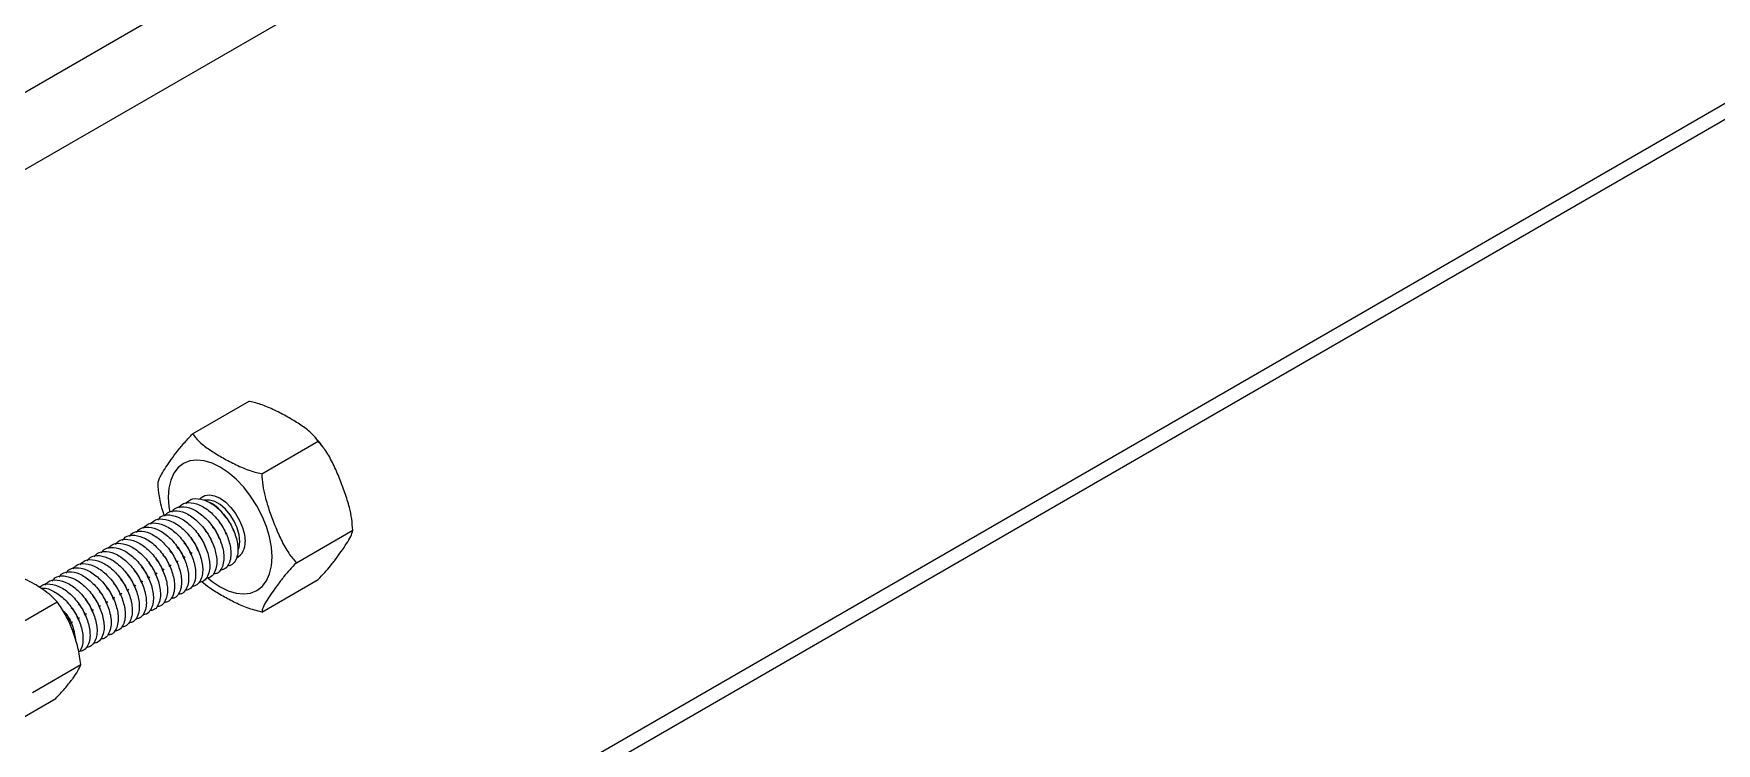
# Model space of a CAD drawing. Header units: metres. Extents: x 0 to 21025, y 0 to 14850.
# Drawn here: x 11807.7 to 12145.5, y 4358 to 4500.5 of the extents above; entities that cross this region are included whole.
import ezdxf

# ---------------------------------------------------------------- set-up
doc = ezdxf.new("R2010")
doc.units = ezdxf.units.M
doc.header["$LTSCALE"] = 25
doc.layers.add('SL4', color=4, linetype='Continuous')

msp = doc.modelspace()

# ---------------------------------------------------------------- linework, layer by layer
at = {"layer": 'SL4'}
for p, q in [((11524.399, 4326.226), (12192.616, 4711.98)), ((12199.352, 4700.314), (11532.548, 4315.377)), ((11806.198, 4289.671), (12167.344, 4498.156)), ((11805.775, 4286.204), (12167.344, 4494.934)), ((11839.636, 4420.18), (11850.95, 4426.711)), ((11853.516, 4412.167), (11864.83, 4418.698)), ((11860.457, 4394.279), (11871.77, 4400.811)), ((11838.137, 4395.313), (11837.991, 4395.526)), ((11839.551, 4396.13), (11839.405, 4396.342)), ((11832.48, 4392.047), (11832.334, 4392.26)), ((11833.895, 4392.864), (11833.748, 4393.077)), ((11835.309, 4393.68), (11835.163, 4393.893)), ((11836.723, 4394.497), (11836.577, 4394.709)), ((11826.824, 4388.782), (11826.677, 4388.995)), ((11828.238, 4389.598), (11828.092, 4389.811)), ((11829.652, 4390.415), (11829.506, 4390.627)), ((11831.066, 4391.231), (11830.92, 4391.444)), ((11853.516, 4384.405), (11864.83, 4390.936)), ((11802.722, 4380.86), (11812.449, 4386.475)), ((11821.167, 4385.516), (11821.021, 4385.729)), ((11822.581, 4386.333), (11822.435, 4386.545)), ((11823.995, 4387.149), (11823.849, 4387.362)), ((11825.409, 4387.965), (11825.263, 4388.178)), ((11815.51, 4382.251), (11815.364, 4382.463)), ((11816.924, 4383.067), (11816.778, 4383.28)), ((11818.338, 4383.883), (11818.192, 4384.096)), ((11819.752, 4384.7), (11819.606, 4384.913)), ((11807.479, 4368.223), (11817.206, 4373.838)), ((11802.439, 4361.429), (11812.166, 4367.044))]:
    msp.add_line(p, q, dxfattribs=at)
at = {"layer": 'SL4', "flags": 128}
for points in [[(11842.742, 4391.181), (11843.533, 4390.543), (11845.162, 4389.455), (11846.79, 4388.662), (11848.379, 4388.186), (11849.888, 4388.037), (11851.281, 4388.218), (11852.523, 4388.726), (11853.584, 4389.548), (11854.438, 4390.664), (11855.063, 4392.046), (11855.444, 4393.66), (11855.572, 4395.466), (11855.444, 4397.421), (11855.063, 4399.475), (11854.438, 4401.579), (11853.584, 4403.68), (11852.523, 4405.727), (11851.281, 4407.669), (11849.888, 4409.459), (11848.379, 4411.052), (11846.79, 4412.409), (11845.162, 4413.498), (11843.533, 4414.29), (11841.945, 4414.766), (11840.436, 4414.916), (11839.043, 4414.734), (11837.801, 4414.226), (11836.74, 4413.404), (11835.886, 4412.288), (11835.261, 4410.907), (11834.88, 4409.292), (11834.752, 4407.486), (11834.752, 4407.486)], [(11834.752, 4407.486), (11834.88, 4405.531), (11835.052, 4404.446)], [(11841.079, 4407.136), (11841.264, 4407.315), (11842.054, 4407.771), (11842.999, 4407.911), (11844.053, 4407.729), (11845.162, 4407.233), (11846.271, 4406.448), (11847.325, 4405.414), (11848.27, 4404.182), (11849.059, 4402.815), (11849.653, 4401.381), (11850.022, 4399.951), (11850.147, 4398.598)], [(11849.086, 4398.598), (11848.957, 4399.904), (11848.576, 4401.283), (11847.966, 4402.656), (11847.162, 4403.943), (11846.211, 4405.068), (11845.169, 4405.967), (11844.095, 4406.587), (11843.052, 4406.892), (11842.101, 4406.864), (11842.038, 4406.85)], [(11848.764, 4396.864), (11848.957, 4397.442), (11849.086, 4398.598)]]:
    msp.add_lwpolyline(points, dxfattribs=at)
at = {"layer": 'SL4'}
msp.add_arc((11846.803, 4398.192), 3.369, 298.98824, 6.93342, dxfattribs=at)
for points, knots in [([(11864.83, 4418.698), (11864.386, 4419.271), (11863.482, 4420.436), (11861.372, 4421.949), (11859.035, 4423.4), (11856.47, 4424.783), (11853.837, 4425.947), (11851.896, 4426.522), (11850.979, 4426.706), (11850.95, 4426.711)], [0, 0, 0, 0, 0.1619935, 0.329884, 0.4999601, 0.6763834, 0.8546536, 0.9953141, 1, 1, 1, 1]), ([(11832.696, 4410.305), (11832.74, 4410.544), (11832.83, 4411.026), (11833.404, 4412.124), (11834.23, 4413.456), (11835.332, 4415.038), (11836.567, 4416.703), (11837.943, 4418.405), (11839.107, 4419.625), (11839.636, 4420.18)], [0, 0, 0, 0, 0.1146782, 0.2324846, 0.3884229, 0.5445002, 0.7054405, 0.8659966, 1, 1, 1, 1]), ([(11839.636, 4420.18), (11840.08, 4419.608), (11840.984, 4418.443), (11843.093, 4416.93), (11845.43, 4415.479), (11847.995, 4414.096), (11850.629, 4412.932), (11852.57, 4412.357), (11853.487, 4412.173), (11853.516, 4412.167)], [0, 0, 0, 0, 0.1619935, 0.329884, 0.4999601, 0.6763834, 0.8546536, 0.9953141, 1, 1, 1, 1]), ([(11865.972, 4417.283), (11865.68, 4417.699), (11865.098, 4418.528), (11864.43, 4419.262), (11864.097, 4419.628)], [0, 0, 0, 0, 0.5009072, 1, 1, 1, 1]), ([(11871.77, 4400.811), (11871.726, 4401.577), (11871.635, 4403.131), (11871.062, 4405.662), (11870.235, 4408.375), (11869.133, 4411.268), (11867.899, 4414.106), (11866.523, 4416.699), (11865.359, 4418.073), (11864.83, 4418.698)], [0, 0, 0, 0, 0.1146782, 0.2324846, 0.3884229, 0.5445002, 0.7054405, 0.8659966, 1, 1, 1, 1]), ([(11853.516, 4412.167), (11853.561, 4411.401), (11853.651, 4409.846), (11854.225, 4407.316), (11855.051, 4404.603), (11856.153, 4401.71), (11857.388, 4398.872), (11858.764, 4396.279), (11859.927, 4394.905), (11860.457, 4394.279)], [0, 0, 0, 0, 0.1146782, 0.2324846, 0.3884229, 0.5445002, 0.7054405, 0.8659966, 1, 1, 1, 1]), ([(11833.997, 4403.63), (11833.894, 4403.926), (11833.448, 4405.218), (11832.896, 4407.444), (11832.758, 4409.411), (11832.696, 4410.305)], [0, 0, 0, 0, 0.1395152, 0.6085411, 1, 1, 1, 1]), ([(11835.443, 4404.482), (11835.621, 4404.714), (11836.199, 4405.469), (11837.865, 4405.68), (11840.069, 4405.019), (11842.31, 4403.328), (11844.218, 4400.938), (11845.515, 4398.178), (11845.966, 4395.863), (11845.843, 4394.11), (11845.361, 4392.931), (11844.674, 4392.109), (11844.021, 4392.057), (11843.773, 4392.038)], [0, 0, 0, 0, 0.050652, 0.1653855, 0.2771892, 0.388993, 0.5037264, 0.61393, 0.7276703, 0.7961531, 0.8744825, 0.9523999, 1, 1, 1, 1]), ([(11836.858, 4405.298), (11837.035, 4405.53), (11837.613, 4406.286), (11839.28, 4406.496), (11841.483, 4405.836), (11843.725, 4404.145), (11845.632, 4401.754), (11846.929, 4398.994), (11847.38, 4396.68), (11847.257, 4394.926), (11846.775, 4393.748), (11846.089, 4392.926), (11845.435, 4392.874), (11845.188, 4392.854)], [0, 0, 0, 0, 0.050652, 0.1653855, 0.2771892, 0.388993, 0.5037264, 0.61393, 0.7276703, 0.7961531, 0.8744825, 0.9523999, 1, 1, 1, 1]), ([(11838.272, 4406.115), (11838.449, 4406.346), (11839.027, 4407.102), (11840.694, 4407.313), (11842.897, 4406.652), (11845.139, 4404.961), (11847.046, 4402.57), (11848.343, 4399.81), (11848.794, 4397.496), (11848.672, 4395.743), (11848.19, 4394.564), (11847.503, 4393.742), (11846.85, 4393.69), (11846.602, 4393.671)], [0, 0, 0, 0, 0.050652, 0.1653855, 0.2771892, 0.388993, 0.5037264, 0.61393, 0.7276703, 0.7961531, 0.8744825, 0.9523999, 1, 1, 1, 1]), ([(11846.292, 4403.435), (11845.912, 4403.944), (11845.112, 4405.013), (11843.938, 4406.021), (11843.246, 4406.295), (11843.05, 4406.372)], [0, 0, 0, 0, 0.39400578, 0.82902176, 1, 1, 1, 1]), ([(11829.787, 4401.216), (11829.964, 4401.448), (11830.542, 4402.204), (11832.209, 4402.414), (11834.412, 4401.754), (11836.653, 4400.063), (11838.561, 4397.672), (11839.858, 4394.912), (11840.309, 4392.598), (11840.186, 4390.844), (11839.704, 4389.666), (11839.017, 4388.843), (11838.364, 4388.792), (11838.117, 4388.772)], [0, 0, 0, 0, 0.05065204, 0.16538546, 0.27718923, 0.38899301, 0.50372642, 0.61393003, 0.72767026, 0.7961531, 0.87448247, 0.95239989, 1, 1, 1, 1]), ([(11831.201, 4402.033), (11831.378, 4402.264), (11831.956, 4403.02), (11833.623, 4403.231), (11835.826, 4402.57), (11838.068, 4400.879), (11839.975, 4398.488), (11841.272, 4395.728), (11841.723, 4393.414), (11841.601, 4391.661), (11841.119, 4390.482), (11840.432, 4389.66), (11839.779, 4389.608), (11839.531, 4389.589)], [0, 0, 0, 0, 0.050652, 0.1653855, 0.2771892, 0.388993, 0.5037264, 0.61393, 0.7276703, 0.7961531, 0.8744825, 0.9523999, 1, 1, 1, 1]), ([(11832.615, 4402.849), (11832.792, 4403.081), (11833.371, 4403.837), (11835.037, 4404.047), (11837.24, 4403.387), (11839.482, 4401.695), (11841.389, 4399.305), (11842.687, 4396.545), (11843.137, 4394.23), (11843.015, 4392.477), (11842.533, 4391.298), (11841.846, 4390.476), (11841.193, 4390.425), (11840.945, 4390.405)], [0, 0, 0, 0, 0.050652, 0.1653855, 0.2771892, 0.388993, 0.5037264, 0.61393, 0.7276703, 0.7961531, 0.8744825, 0.9523999, 1, 1, 1, 1]), ([(11833.997, 4403.63), (11834.184, 4403.875), (11834.77, 4404.646), (11836.45, 4404.865), (11838.655, 4404.203), (11840.896, 4402.512), (11842.804, 4400.121), (11844.101, 4397.361), (11844.551, 4395.047), (11844.429, 4393.294), (11843.947, 4392.115), (11843.26, 4391.293), (11842.607, 4391.241), (11842.359, 4391.221)], [0, 0, 0, 0, 0.053368, 0.1677732, 0.2792571, 0.390741, 0.5051462, 0.6150345, 0.7284494, 0.7967363, 0.8748416, 0.9525361, 1, 1, 1, 1]), ([(11844.956, 4402.403), (11845.165, 4402.164), (11845.774, 4401.47), (11846.108, 4400.617), (11846.328, 4400.057)], [0, 0, 0, 0, 0.3437455, 1, 1, 1, 1]), ([(11846.417, 4403.274), (11846.398, 4403.302), (11846.361, 4403.359), (11846.323, 4403.415), (11846.304, 4403.444)], [0, 0, 0, 0, 0.4999999, 1, 1, 1, 1]), ([(11824.13, 4397.951), (11824.307, 4398.182), (11824.885, 4398.938), (11826.552, 4399.149), (11828.755, 4398.488), (11830.997, 4396.797), (11832.904, 4394.406), (11834.201, 4391.646), (11834.652, 4389.332), (11834.53, 4387.579), (11834.047, 4386.4), (11833.361, 4385.578), (11832.707, 4385.526), (11832.46, 4385.507)], [0, 0, 0, 0, 0.050652, 0.1653855, 0.2771892, 0.388993, 0.5037264, 0.61393, 0.7276703, 0.7961531, 0.8744825, 0.9523999, 1, 1, 1, 1]), ([(11825.544, 4398.767), (11825.721, 4398.999), (11826.299, 4399.755), (11827.966, 4399.965), (11830.169, 4399.305), (11832.411, 4397.613), (11834.318, 4395.223), (11835.616, 4392.463), (11836.066, 4390.148), (11835.944, 4388.395), (11835.462, 4387.216), (11834.775, 4386.394), (11834.122, 4386.343), (11833.874, 4386.323)], [0, 0, 0, 0, 0.05065204, 0.16538546, 0.27718923, 0.38899301, 0.50372642, 0.61393003, 0.72767026, 0.7961531, 0.87448247, 0.95239989, 1, 1, 1, 1]), ([(11826.958, 4399.584), (11827.135, 4399.815), (11827.714, 4400.571), (11829.38, 4400.782), (11831.583, 4400.121), (11833.825, 4398.43), (11835.733, 4396.039), (11837.03, 4393.279), (11837.48, 4390.965), (11837.358, 4389.212), (11836.876, 4388.033), (11836.189, 4387.211), (11835.536, 4387.159), (11835.288, 4387.139)], [0, 0, 0, 0, 0.050652, 0.1653855, 0.2771892, 0.388993, 0.5037264, 0.61393, 0.7276703, 0.7961531, 0.8744825, 0.9523999, 1, 1, 1, 1]), ([(11828.372, 4400.4), (11828.549, 4400.632), (11829.128, 4401.387), (11830.794, 4401.598), (11832.998, 4400.937), (11835.239, 4399.246), (11837.147, 4396.856), (11838.444, 4394.096), (11838.895, 4391.781), (11838.772, 4390.028), (11838.29, 4388.849), (11837.603, 4388.027), (11836.95, 4387.975), (11836.702, 4387.956)], [0, 0, 0, 0, 0.05065204, 0.16538546, 0.27718923, 0.38899301, 0.50372642, 0.61393003, 0.72767026, 0.7961531, 0.87448247, 0.95239989, 1, 1, 1, 1]), ([(11839.299, 4399.138), (11839.509, 4398.899), (11840.117, 4398.204), (11840.451, 4397.351), (11840.671, 4396.791)], [0, 0, 0, 0, 0.3437455, 1, 1, 1, 1]), ([(11840.714, 4399.954), (11840.923, 4399.715), (11841.531, 4399.021), (11841.865, 4398.168), (11842.085, 4397.608)], [0, 0, 0, 0, 0.3437455, 1, 1, 1, 1]), ([(11842.128, 4400.77), (11842.337, 4400.532), (11842.945, 4399.837), (11843.28, 4398.984), (11843.499, 4398.424)], [0, 0, 0, 0, 0.3437455, 1, 1, 1, 1]), ([(11843.542, 4401.587), (11843.751, 4401.348), (11844.36, 4400.653), (11844.694, 4399.8), (11844.913, 4399.241)], [0, 0, 0, 0, 0.3437455, 1, 1, 1, 1]), ([(11847.948, 4400.547), (11847.922, 4400.603), (11847.877, 4400.701), (11847.831, 4400.801), (11847.811, 4400.845)], [0, 0, 0, 0, 0.5664951, 1, 1, 1, 1]), ([(11864.83, 4390.936), (11865.288, 4391.413), (11866.216, 4392.379), (11867.456, 4393.862), (11868.652, 4395.407), (11869.788, 4397.009), (11870.805, 4398.548), (11871.576, 4399.901), (11871.709, 4400.526), (11871.77, 4400.811)], [0, 0, 0, 0, 0.1146782, 0.2324846, 0.3884229, 0.5445002, 0.7054405, 0.8659966, 1, 1, 1, 1]), ([(11818.473, 4394.685), (11818.65, 4394.917), (11819.228, 4395.673), (11820.895, 4395.883), (11823.098, 4395.223), (11825.34, 4393.531), (11827.247, 4391.141), (11828.544, 4388.381), (11828.995, 4386.066), (11828.873, 4384.313), (11828.391, 4383.134), (11827.704, 4382.312), (11827.051, 4382.261), (11826.803, 4382.241)], [0, 0, 0, 0, 0.050652, 0.1653855, 0.2771892, 0.388993, 0.5037264, 0.61393, 0.7276703, 0.7961531, 0.8744825, 0.9523999, 1, 1, 1, 1]), ([(11819.887, 4395.502), (11820.064, 4395.733), (11820.643, 4396.489), (11822.309, 4396.699), (11824.512, 4396.039), (11826.754, 4394.348), (11828.661, 4391.957), (11829.959, 4389.197), (11830.409, 4386.883), (11830.287, 4385.13), (11829.805, 4383.951), (11829.118, 4383.129), (11828.465, 4383.077), (11828.217, 4383.057)], [0, 0, 0, 0, 0.050652, 0.1653855, 0.2771892, 0.388993, 0.5037264, 0.61393, 0.7276703, 0.7961531, 0.8744825, 0.9523999, 1, 1, 1, 1]), ([(11821.301, 4396.318), (11821.478, 4396.549), (11822.057, 4397.305), (11823.723, 4397.516), (11825.926, 4396.855), (11828.168, 4395.164), (11830.076, 4392.773), (11831.373, 4390.013), (11831.823, 4387.699), (11831.701, 4385.946), (11831.219, 4384.767), (11830.532, 4383.945), (11829.879, 4383.893), (11829.631, 4383.874)], [0, 0, 0, 0, 0.050652, 0.1653855, 0.2771892, 0.388993, 0.5037264, 0.61393, 0.7276703, 0.7961531, 0.8744825, 0.9523999, 1, 1, 1, 1]), ([(11822.715, 4397.134), (11822.893, 4397.366), (11823.471, 4398.122), (11825.138, 4398.332), (11827.341, 4397.672), (11829.582, 4395.981), (11831.49, 4393.59), (11832.787, 4390.83), (11833.238, 4388.516), (11833.115, 4386.762), (11832.633, 4385.584), (11831.946, 4384.761), (11831.293, 4384.71), (11831.046, 4384.69)], [0, 0, 0, 0, 0.050652, 0.1653855, 0.2771892, 0.388993, 0.5037264, 0.61393, 0.7276703, 0.7961531, 0.8744825, 0.9523999, 1, 1, 1, 1]), ([(11833.643, 4395.872), (11833.852, 4395.633), (11834.46, 4394.938), (11834.794, 4394.086), (11835.014, 4393.526)], [0, 0, 0, 0, 0.3437455, 1, 1, 1, 1]), ([(11835.057, 4396.688), (11835.266, 4396.45), (11835.874, 4395.755), (11836.209, 4394.902), (11836.428, 4394.342)], [0, 0, 0, 0, 0.3437455, 1, 1, 1, 1]), ([(11836.471, 4397.505), (11836.68, 4397.266), (11837.288, 4396.571), (11837.623, 4395.718), (11837.842, 4395.159)], [0, 0, 0, 0, 0.3437455, 1, 1, 1, 1]), ([(11837.885, 4398.321), (11838.094, 4398.082), (11838.703, 4397.388), (11839.037, 4396.535), (11839.256, 4395.975)], [0, 0, 0, 0, 0.3437455, 1, 1, 1, 1]), ([(11802.652, 4392.319), (11803.178, 4392.14), (11805.219, 4391.444), (11806.992, 4390.521), (11808.309, 4389.835)], [0, 0, 0, 0, 0.2575513, 1, 1, 1, 1]), ([(11812.816, 4391.42), (11812.993, 4391.651), (11813.572, 4392.407), (11815.238, 4392.617), (11817.441, 4391.957), (11819.683, 4390.266), (11821.59, 4387.875), (11822.888, 4385.115), (11823.338, 4382.801), (11823.216, 4381.048), (11822.734, 4379.869), (11822.047, 4379.047), (11821.394, 4378.995), (11821.146, 4378.975)], [0, 0, 0, 0, 0.050652, 0.1653855, 0.2771892, 0.388993, 0.5037264, 0.61393, 0.7276703, 0.7961531, 0.8744825, 0.9523999, 1, 1, 1, 1]), ([(11814.23, 4392.236), (11814.407, 4392.467), (11814.986, 4393.223), (11816.652, 4393.434), (11818.855, 4392.773), (11821.097, 4391.082), (11823.005, 4388.691), (11824.302, 4385.931), (11824.752, 4383.617), (11824.63, 4381.864), (11824.148, 4380.685), (11823.461, 4379.863), (11822.808, 4379.811), (11822.56, 4379.792)], [0, 0, 0, 0, 0.050652, 0.1653855, 0.2771892, 0.388993, 0.5037264, 0.61393, 0.7276703, 0.7961531, 0.8744825, 0.9523999, 1, 1, 1, 1]), ([(11815.644, 4393.052), (11815.822, 4393.284), (11816.4, 4394.04), (11818.066, 4394.25), (11820.27, 4393.59), (11822.511, 4391.899), (11824.419, 4389.508), (11825.716, 4386.748), (11826.167, 4384.434), (11826.044, 4382.68), (11825.562, 4381.502), (11824.875, 4380.679), (11824.222, 4380.628), (11823.975, 4380.608)], [0, 0, 0, 0, 0.050652, 0.1653855, 0.2771892, 0.388993, 0.5037264, 0.61393, 0.7276703, 0.7961531, 0.8744825, 0.9523999, 1, 1, 1, 1]), ([(11817.059, 4393.869), (11817.236, 4394.1), (11817.814, 4394.856), (11819.481, 4395.067), (11821.684, 4394.406), (11823.926, 4392.715), (11825.833, 4390.324), (11827.13, 4387.564), (11827.581, 4385.25), (11827.458, 4383.497), (11826.976, 4382.318), (11826.29, 4381.496), (11825.636, 4381.444), (11825.389, 4381.425)], [0, 0, 0, 0, 0.05065204, 0.16538546, 0.27718923, 0.38899301, 0.50372642, 0.61393003, 0.72767026, 0.7961531, 0.87448247, 0.95239989, 1, 1, 1, 1]), ([(11827.986, 4392.606), (11828.195, 4392.368), (11828.803, 4391.673), (11829.138, 4390.82), (11829.357, 4390.26)], [0, 0, 0, 0, 0.3437455, 1, 1, 1, 1]), ([(11829.4, 4393.423), (11829.609, 4393.184), (11830.217, 4392.489), (11830.552, 4391.636), (11830.771, 4391.077)], [0, 0, 0, 0, 0.3437455, 1, 1, 1, 1]), ([(11830.814, 4394.239), (11831.023, 4394), (11831.632, 4393.306), (11831.966, 4392.453), (11832.185, 4391.893)], [0, 0, 0, 0, 0.3437455, 1, 1, 1, 1]), ([(11832.228, 4395.056), (11832.438, 4394.817), (11833.046, 4394.122), (11833.38, 4393.269), (11833.6, 4392.709)], [0, 0, 0, 0, 0.3437455, 1, 1, 1, 1]), ([(11860.457, 4394.279), (11859.999, 4393.803), (11859.071, 4392.837), (11857.83, 4391.354), (11856.634, 4389.808), (11855.499, 4388.207), (11854.482, 4386.668), (11853.711, 4385.315), (11853.577, 4384.689), (11853.516, 4384.405)], [0, 0, 0, 0, 0.1146782, 0.2324846, 0.3884229, 0.5445002, 0.7054405, 0.8659966, 1, 1, 1, 1]), ([(11808.309, 4389.835), (11808.743, 4389.563), (11810.359, 4388.55), (11811.566, 4387.352), (11812.449, 4386.475)], [0, 0, 0, 0, 0.2686336, 1, 1, 1, 1]), ([(11808.965, 4389.407), (11809.023, 4389.476), (11809.5, 4390.042), (11811.011, 4390.144), (11813.194, 4389.514), (11815.441, 4387.815), (11817.347, 4385.426), (11818.645, 4382.666), (11819.096, 4380.352), (11818.973, 4378.598), (11818.491, 4377.419), (11817.804, 4376.597), (11817.151, 4376.546), (11816.903, 4376.526)], [0, 0, 0, 0, 0.0164235, 0.1352936, 0.2511285, 0.3669633, 0.4858334, 0.6000104, 0.7178515, 0.7888035, 0.869957, 0.9506837, 1, 1, 1, 1]), ([(11809.417, 4389.151), (11809.487, 4389.168), (11810.167, 4389.334), (11811.818, 4388.614), (11814.017, 4387.022), (11815.937, 4384.603), (11817.228, 4381.854), (11817.688, 4379.525), (11817.544, 4377.805), (11817.233, 4376.802), (11816.846, 4376.46), (11816.749, 4376.374)], [0, 0, 0, 0, 0.0170304, 0.1664806, 0.3159309, 0.4692973, 0.6166086, 0.7686473, 0.8601897, 0.9648941, 1, 1, 1, 1]), ([(11809.988, 4389.787), (11810.165, 4390.018), (11810.743, 4390.774), (11812.41, 4390.985), (11814.613, 4390.324), (11816.854, 4388.633), (11818.762, 4386.242), (11820.059, 4383.482), (11820.51, 4381.168), (11820.387, 4379.415), (11819.905, 4378.236), (11819.218, 4377.414), (11818.565, 4377.362), (11818.318, 4377.343)], [0, 0, 0, 0, 0.050652, 0.1653855, 0.2771892, 0.388993, 0.5037264, 0.61393, 0.7276703, 0.7961531, 0.8744825, 0.9523999, 1, 1, 1, 1]), ([(11811.402, 4390.603), (11811.579, 4390.835), (11812.157, 4391.591), (11813.824, 4391.801), (11816.027, 4391.141), (11818.269, 4389.449), (11820.176, 4387.059), (11821.473, 4384.299), (11821.924, 4381.984), (11821.802, 4380.231), (11821.32, 4379.052), (11820.633, 4378.23), (11819.98, 4378.179), (11819.732, 4378.159)], [0, 0, 0, 0, 0.05065204, 0.16538546, 0.27718923, 0.38899301, 0.50372642, 0.61393003, 0.72767026, 0.7961531, 0.87448247, 0.95239989, 1, 1, 1, 1]), ([(11820.915, 4388.524), (11821.124, 4388.286), (11821.732, 4387.591), (11822.066, 4386.738), (11822.286, 4386.178)], [0, 0, 0, 0, 0.3437455, 1, 1, 1, 1]), ([(11822.329, 4389.341), (11822.538, 4389.102), (11823.146, 4388.407), (11823.481, 4387.554), (11823.7, 4386.995)], [0, 0, 0, 0, 0.3437455, 1, 1, 1, 1]), ([(11823.743, 4390.157), (11823.952, 4389.918), (11824.561, 4389.224), (11824.895, 4388.371), (11825.114, 4387.811)], [0, 0, 0, 0, 0.3437455, 1, 1, 1, 1]), ([(11825.157, 4390.974), (11825.366, 4390.735), (11825.975, 4390.04), (11826.309, 4389.187), (11826.529, 4388.627)], [0, 0, 0, 0, 0.3437455, 1, 1, 1, 1]), ([(11826.572, 4391.79), (11826.781, 4391.551), (11827.389, 4390.856), (11827.723, 4390.004), (11827.943, 4389.444)], [0, 0, 0, 0, 0.3437455, 1, 1, 1, 1]), ([(11853.516, 4384.405), (11852.525, 4384.661), (11850.507, 4385.183), (11847.883, 4386.4), (11845.382, 4387.754), (11843.147, 4389.091), (11841.952, 4390.069), (11841.437, 4390.491)], [0, 0, 0, 0, 0.1999678, 0.4072149, 0.61716, 0.8349402, 1, 1, 1, 1]), ([(11815.585, 4380.594), (11815.528, 4380.743), (11815.094, 4381.874), (11814.124, 4383.917), (11813.011, 4385.617), (11812.449, 4386.475)], [0, 0, 0, 0, 0.07009856, 0.53078884, 1, 1, 1, 1]), ([(11815.258, 4385.259), (11815.467, 4385.02), (11816.075, 4384.325), (11816.41, 4383.472), (11816.629, 4382.913)], [0, 0, 0, 0, 0.3437455, 1, 1, 1, 1]), ([(11816.672, 4386.075), (11816.881, 4385.836), (11817.49, 4385.142), (11817.824, 4384.289), (11818.043, 4383.729)], [0, 0, 0, 0, 0.3437455, 1, 1, 1, 1]), ([(11818.086, 4386.892), (11818.295, 4386.653), (11818.904, 4385.958), (11819.238, 4385.105), (11819.457, 4384.545)], [0, 0, 0, 0, 0.3437455, 1, 1, 1, 1]), ([(11819.5, 4387.708), (11819.71, 4387.469), (11820.318, 4386.774), (11820.652, 4385.922), (11820.872, 4385.362)], [0, 0, 0, 0, 0.3437455, 1, 1, 1, 1]), ([(11813.719, 4384.602), (11813.966, 4384.308), (11814.842, 4383.27), (11815.79, 4381.119), (11816.017, 4379.545), (11816.124, 4378.803)], [0, 0, 0, 0, 0.1725126, 0.60995, 1, 1, 1, 1]), ([(11813.844, 4384.442), (11814.053, 4384.203), (11814.661, 4383.509), (11814.995, 4382.656), (11815.215, 4382.096)], [0, 0, 0, 0, 0.3437455, 1, 1, 1, 1]), ([(11817.206, 4373.838), (11817.031, 4374.986), (11816.679, 4377.304), (11815.952, 4379.491), (11815.585, 4380.594)], [0, 0, 0, 0, 0.495458, 1, 1, 1, 1]), ([(11815.444, 4370.879), (11815.503, 4370.959), (11815.948, 4371.565), (11816.635, 4372.619), (11817.015, 4373.429), (11817.206, 4373.838)], [0, 0, 0, 0, 0.0700986, 0.5307888, 1, 1, 1, 1]), ([(11812.166, 4367.044), (11812.787, 4367.718), (11814.041, 4369.079), (11814.973, 4370.275), (11815.444, 4370.879)], [0, 0, 0, 0, 0.49545796, 1, 1, 1, 1])]:
    msp.add_open_spline(points, degree=3, knots=knots, dxfattribs=at)

doc.saveas('drawing.dxf')
